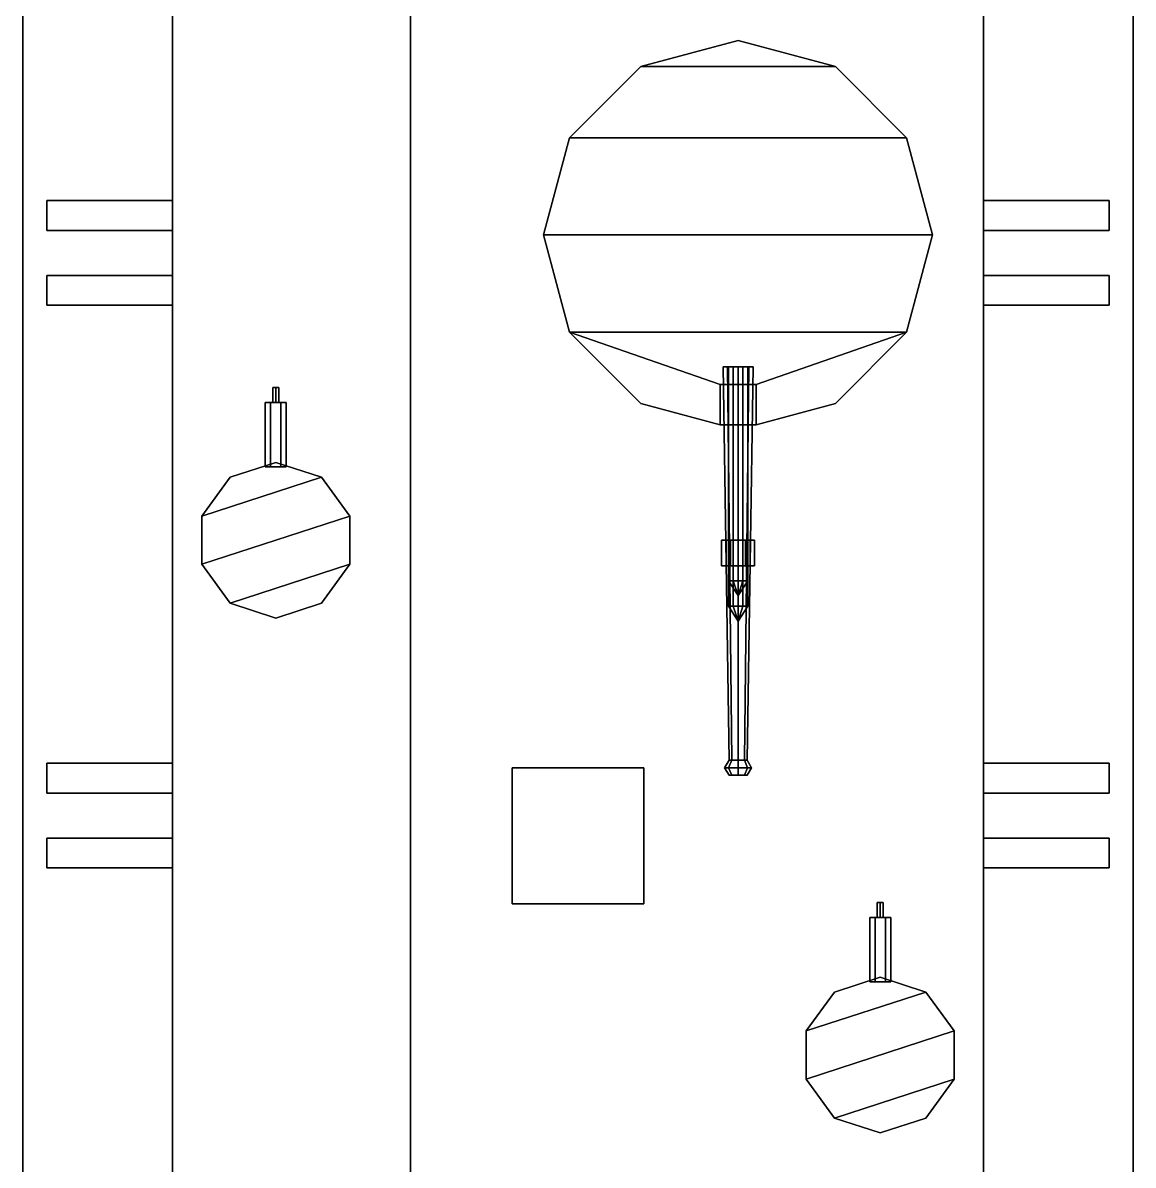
# Model space of a CAD drawing. Header units: millimetres. Extents: x -3.7 to 3.7, y -18 to 52.2.
# Drawn here: x -3.71 to 3.71, y -8.15 to -0.51 of the extents above; entities that cross this region are included whole.
import ezdxf

# ---------------------------------------------------------------- set-up
doc = ezdxf.new("R2010")
doc.units = ezdxf.units.MM
for name, color, linetype in [('gun', 1, 'Continuous'), ('sleeve', 5, 'Continuous'), ('turret', 2, 'Continuous')]:
    doc.layers.add(name, color=color, linetype=linetype)

msp = doc.modelspace()

# ---------------------------------------------------------------- linework, layer by layer
for points in [[(-2.71, -12.4, 0.1), (-2.71, 8.91, 0.1), (-3.71, 7.65, 0.1), (-3.71, -11.13, 0.1)], [(-3.71, -11.13, -0.5), (-3.71, 7.65, -0.5), (-2.71, 8.91, -0.5), (-2.71, -12.4, -0.5)], [(-2.71, -12.4, 1.46), (-2.71, 8.91, 1.46), (-2.71, 8.91, 0.1), (-2.71, -12.4, 0.1)], [(-2.71, 8.91, -0.87), (2.71, 8.91, -0.87), (2.71, -12.4, -0.87), (-2.71, -12.4, -0.87)], [(2.71, -17.61, 1.46), (2.71, 8.91, 1.46), (-2.71, 8.91, 1.46), (-2.71, -17.61, 1.46)], [(-2.71, -12.4, -0.5), (-2.71, 8.91, -0.5), (-2.71, 8.91, -0.87), (-2.71, -12.4, -0.87)], [(2.71, -12.4, 0.1), (2.71, 8.91, 0.1), (2.71, 8.91, 1.46), (2.71, -12.4, 1.46)], [(2.71, 8.91, 0.1), (2.71, -12.4, 0.1), (3.71, -11.13, 0.1), (3.71, 7.65, 0.1)], [(3.71, 7.65, -0.5), (3.71, -11.13, -0.5), (2.71, -12.4, -0.5), (2.71, 8.91, -0.5)], [(2.71, -12.4, -0.87), (2.71, 8.91, -0.87), (2.71, 8.91, -0.5), (2.71, -12.4, -0.5)], [(-3.71, 7.65, 0.1), (-3.71, 7.65, -0.5), (-3.71, -11.13, -0.5), (-3.71, -11.13, 0.1)], [(3.71, -11.13, 0.1), (3.71, -11.13, -0.5), (3.71, 7.65, -0.5), (3.71, 7.65, 0.1)], [(-1.12, -14.0653, 7.2638), (-1.12, 2.64, 9.82), (-1.12, 2.64, 9.87), (-1.12, -14.07, 7.31)], [(-1.12, -14.07, 7.31), (-1.12, 2.64, 9.87), (-1.12, 2.64, 9.82), (-1.12, -14.0653, 7.2638)], [(-1.12, -14.01, 6.76), (-1.12, 2.64, 9.56), (-1.12, 2.64, 9.52), (-1.12, -14.01, 6.72)], [(-1.12, -14.01, 6.72), (-1.12, 2.64, 9.52), (-1.12, 2.64, 9.56), (-1.12, -14.01, 6.76)], [(-1.12, -13.2327, 7.3912), (-1.12, 2.27, 2.26), (-1.12, 2.27, 2.23), (-1.12, -13.4112, 7.3639)], [(-1.12, -13.4112, 7.3639), (-1.12, 2.27, 2.23), (-1.12, 2.27, 2.26), (-1.12, -13.2327, 7.3912)], [(-1.12, -13.3027, 6.839), (-1.12, 2.27, 2.23), (-1.12, 1.2597, 2.5608), (-1.12, -13.1804, 6.8595)], [(-1.12, -13.1804, 6.8595), (-1.12, 1.2597, 2.5608), (-1.12, 2.27, 2.23), (-1.12, -13.3027, 6.839)], [(-2.71, -1.9, 0.75), (-2.71, -1.7, 0.75), (-3.55, -1.7, 0.1), (-3.55, -1.9, 0.1)], [(-3.55, -1.9, 0.1), (-3.55, -1.7, 0.1), (-2.71, -1.7, 0.75), (-2.71, -1.9, 0.75)], [(3.55, -1.9, 0.1), (3.55, -1.7, 0.1), (2.71, -1.7, 0.75), (2.71, -1.9, 0.75)], [(2.71, -1.9, 0.75), (2.71, -1.7, 0.75), (3.55, -1.7, 0.1), (3.55, -1.9, 0.1)], [(-2.71, -2.4, 0.75), (-2.71, -2.2, 0.75), (-3.55, -2.2, 0.1), (-3.55, -2.4, 0.1)], [(-3.55, -2.4, 0.1), (-3.55, -2.2, 0.1), (-2.71, -2.2, 0.75), (-2.71, -2.4, 0.75)], [(3.55, -2.4, 0.1), (3.55, -2.2, 0.1), (2.71, -2.2, 0.75), (2.71, -2.4, 0.75)], [(2.71, -2.4, 0.75), (2.71, -2.2, 0.75), (3.55, -2.2, 0.1), (3.55, -2.4, 0.1)], [(-3.55, -5.66, 0.1), (-3.55, -5.46, 0.1), (-2.71, -5.46, 0.75), (-2.71, -5.66, 0.75)], [(-2.71, -5.66, 0.75), (-2.71, -5.46, 0.75), (-3.55, -5.46, 0.1), (-3.55, -5.66, 0.1)], [(0.44, -6.4, 1.57), (0.44, -5.49, 1.57), (-0.44, -5.49, 1.57), (-0.44, -6.4, 1.57)], [(0.44, -5.49, 1.57), (0.44, -5.49, 1.46), (-0.44, -5.49, 1.46), (-0.44, -5.49, 1.57)], [(-0.44, -5.49, 1.57), (-0.44, -5.49, 1.46), (-0.44, -6.4, 1.46), (-0.44, -6.4, 1.57)], [(0.44, -6.4, 1.46), (0.44, -5.49, 1.46), (0.44, -5.49, 1.57), (0.44, -6.4, 1.57)], [(2.71, -5.66, 0.75), (2.71, -5.46, 0.75), (3.55, -5.46, 0.1), (3.55, -5.66, 0.1)], [(3.55, -5.66, 0.1), (3.55, -5.46, 0.1), (2.71, -5.46, 0.75), (2.71, -5.66, 0.75)], [(-3.55, -6.16, 0.1), (-3.55, -5.96, 0.1), (-2.71, -5.96, 0.75), (-2.71, -6.16, 0.75)], [(-2.71, -6.16, 0.75), (-2.71, -5.96, 0.75), (-3.55, -5.96, 0.1), (-3.55, -6.16, 0.1)], [(2.71, -6.16, 0.75), (2.71, -5.96, 0.75), (3.55, -5.96, 0.1), (3.55, -6.16, 0.1)], [(3.55, -6.16, 0.1), (3.55, -5.96, 0.1), (2.71, -5.96, 0.75), (2.71, -6.16, 0.75)], [(-0.44, -6.4, 1.57), (-0.44, -6.4, 1.46), (0.44, -6.4, 1.46), (0.44, -6.4, 1.57)]]:
    msp.add_3dface(points)
at = {"layer": 'gun'}
for points in [[(1.01, -5.44, 2.01), (1.0276, -5.44, 2.0524), (0.9993, -2.81, 2.0807), (0.97, -2.81, 2.01)], [(1.0276, -5.44, 1.9676), (1.01, -5.44, 2.01), (0.97, -2.81, 2.01), (0.9993, -2.81, 1.9393)], [(1.0276, -5.44, 2.0524), (1.07, -5.44, 2.07), (1.07, -2.81, 2.11), (0.9993, -2.81, 2.0807)], [(1.07, -5.44, 1.95), (1.0276, -5.44, 1.9676), (0.9993, -2.81, 1.9393), (1.07, -2.81, 1.91)], [(1.07, -5.44, 2.07), (1.1124, -5.44, 2.0524), (1.1407, -2.81, 2.0807), (1.07, -2.81, 2.11)], [(1.1124, -5.44, 1.9676), (1.07, -5.44, 1.95), (1.07, -2.81, 1.91), (1.1407, -2.81, 1.9393)], [(1.1124, -5.44, 2.0524), (1.13, -5.44, 2.01), (1.17, -2.81, 2.01), (1.1407, -2.81, 2.0807)], [(1.13, -5.44, 2.01), (1.1124, -5.44, 1.9676), (1.1407, -2.81, 1.9393), (1.17, -2.81, 2.01)], [(-2.02, -2.95, 1.65), (-2.04, -2.95, 1.63), (-2.04, -3.05, 1.63), (-2.02, -3.05, 1.65)], [(-2.04, -2.95, 1.63), (-2.02, -2.95, 1.61), (-2.02, -3.05, 1.61), (-2.04, -3.05, 1.63)], [(-2, -2.95, 1.63), (-2.02, -2.95, 1.61), (-2.04, -2.95, 1.63), (-2.02, -2.95, 1.65)], [(-2, -2.95, 1.63), (-2.02, -2.95, 1.65), (-2.02, -3.05, 1.65), (-2, -3.05, 1.63)], [(-2.02, -2.95, 1.61), (-2, -2.95, 1.63), (-2, -3.05, 1.63), (-2.02, -3.05, 1.61)], [(-2.055, -3.05, 1.7006), (-2.09, -3.05, 1.64), (-2.09, -3.48, 1.64), (-2.055, -3.48, 1.7006)], [(-2.09, -3.05, 1.64), (-2.055, -3.05, 1.5794), (-2.055, -3.48, 1.5794), (-2.09, -3.48, 1.64)], [(-1.95, -3.05, 1.64), (-2.09, -3.05, 1.64), (-2.055, -3.05, 1.7006), (-1.985, -3.05, 1.7006)], [(-1.985, -3.05, 1.5794), (-2.055, -3.05, 1.5794), (-2.09, -3.05, 1.64), (-1.95, -3.05, 1.64)], [(-1.985, -3.05, 1.7006), (-2.055, -3.05, 1.7006), (-2.055, -3.48, 1.7006), (-1.985, -3.48, 1.7006)], [(-2.055, -3.05, 1.5794), (-1.985, -3.05, 1.5794), (-1.985, -3.48, 1.5794), (-2.055, -3.48, 1.5794)], [(-1.95, -3.05, 1.64), (-1.985, -3.05, 1.7006), (-1.985, -3.48, 1.7006), (-1.95, -3.48, 1.64)], [(-1.985, -3.05, 1.5794), (-1.95, -3.05, 1.64), (-1.95, -3.48, 1.64), (-1.985, -3.48, 1.5794)], [(1.01, -5.44, 2.01), (1.0276, -5.44, 1.9676), (1.0064, -5.49, 1.9464), (0.98, -5.49, 2.01)], [(1.0276, -5.44, 2.0524), (1.01, -5.44, 2.01), (0.98, -5.49, 2.01), (1.0064, -5.49, 2.0736)], [(1.01, -5.54, 2.01), (1.0276, -5.54, 2.0524), (1.0064, -5.49, 2.0736), (0.98, -5.49, 2.01)], [(1.0276, -5.54, 1.9676), (1.01, -5.54, 2.01), (0.98, -5.49, 2.01), (1.0064, -5.49, 1.9464)], [(1.0276, -5.44, 1.9676), (1.07, -5.44, 1.95), (1.07, -5.49, 1.92), (1.0064, -5.49, 1.9464)], [(1.07, -5.44, 2.07), (1.0276, -5.44, 2.0524), (1.0064, -5.49, 2.0736), (1.07, -5.49, 2.1)], [(1.0276, -5.54, 2.0524), (1.07, -5.54, 2.07), (1.07, -5.49, 2.1), (1.0064, -5.49, 2.0736)], [(1.07, -5.54, 1.95), (1.0276, -5.54, 1.9676), (1.0064, -5.49, 1.9464), (1.07, -5.49, 1.92)], [(1.07, -5.44, 1.95), (1.1124, -5.44, 1.9676), (1.1336, -5.49, 1.9464), (1.07, -5.49, 1.92)], [(1.1124, -5.44, 2.0524), (1.07, -5.44, 2.07), (1.07, -5.49, 2.1), (1.1336, -5.49, 2.0736)], [(1.07, -5.54, 2.07), (1.1124, -5.54, 2.0524), (1.1336, -5.49, 2.0736), (1.07, -5.49, 2.1)], [(1.1124, -5.54, 1.9676), (1.07, -5.54, 1.95), (1.07, -5.49, 1.92), (1.1336, -5.49, 1.9464)], [(1.1124, -5.44, 1.9676), (1.13, -5.44, 2.01), (1.16, -5.49, 2.01), (1.1336, -5.49, 1.9464)], [(1.13, -5.44, 2.01), (1.1124, -5.44, 2.0524), (1.1336, -5.49, 2.0736), (1.16, -5.49, 2.01)], [(1.1124, -5.54, 2.0524), (1.13, -5.54, 2.01), (1.16, -5.49, 2.01), (1.1336, -5.49, 2.0736)], [(1.13, -5.54, 2.01), (1.1124, -5.54, 1.9676), (1.1336, -5.49, 1.9464), (1.16, -5.49, 2.01)], [(1.01, -5.54, 2.01), (1.1124, -5.54, 1.9676), (1.13, -5.54, 2.01), (1.0276, -5.54, 2.0524)], [(1.0276, -5.54, 1.9676), (1.07, -5.54, 1.95), (1.1124, -5.54, 1.9676), (1.01, -5.54, 2.01)], [(1.0276, -5.54, 2.0524), (1.13, -5.54, 2.01), (1.1124, -5.54, 2.0524), (1.07, -5.54, 2.07)], [(2.02, -6.39, 1.65), (2, -6.39, 1.63), (2, -6.49, 1.63), (2.02, -6.49, 1.65)], [(2, -6.39, 1.63), (2.02, -6.39, 1.61), (2.02, -6.49, 1.61), (2, -6.49, 1.63)], [(2.04, -6.39, 1.63), (2.02, -6.39, 1.61), (2, -6.39, 1.63), (2.02, -6.39, 1.65)], [(2.04, -6.39, 1.63), (2.02, -6.39, 1.65), (2.02, -6.49, 1.65), (2.04, -6.49, 1.63)], [(2.02, -6.39, 1.61), (2.04, -6.39, 1.63), (2.04, -6.49, 1.63), (2.02, -6.49, 1.61)], [(1.985, -6.49, 1.7006), (1.95, -6.49, 1.64), (1.95, -6.92, 1.64), (1.985, -6.92, 1.7006)], [(1.95, -6.49, 1.64), (1.985, -6.49, 1.5794), (1.985, -6.92, 1.5794), (1.95, -6.92, 1.64)], [(2.09, -6.49, 1.64), (1.95, -6.49, 1.64), (1.985, -6.49, 1.7006), (2.055, -6.49, 1.7006)], [(2.055, -6.49, 1.5794), (1.985, -6.49, 1.5794), (1.95, -6.49, 1.64), (2.09, -6.49, 1.64)], [(2.055, -6.49, 1.7006), (1.985, -6.49, 1.7006), (1.985, -6.92, 1.7006), (2.055, -6.92, 1.7006)], [(1.985, -6.49, 1.5794), (2.055, -6.49, 1.5794), (2.055, -6.92, 1.5794), (1.985, -6.92, 1.5794)], [(2.09, -6.49, 1.64), (2.055, -6.49, 1.7006), (2.055, -6.92, 1.7006), (2.09, -6.92, 1.64)], [(2.055, -6.49, 1.5794), (2.09, -6.49, 1.64), (2.09, -6.92, 1.64), (2.055, -6.92, 1.5794)]]:
    msp.add_3dface(points, dxfattribs=at)
at = {"layer": 'sleeve'}
for points in [[(1.005, -4.41, 1.84), (1.0375, -4.41, 1.8963), (1.0375, -2.81, 1.8963), (1.005, -2.81, 1.84)], [(1.0375, -4.41, 1.7837), (1.005, -4.41, 1.84), (1.005, -2.81, 1.84), (1.0375, -2.81, 1.7837)], [(1.005, -4.24, 2.18), (1.0375, -4.24, 2.2363), (1.0375, -2.81, 2.2363), (1.005, -2.81, 2.18)], [(1.0375, -4.24, 2.1237), (1.005, -4.24, 2.18), (1.005, -2.81, 2.18), (1.0375, -2.81, 2.1237)], [(1.0375, -4.41, 1.8963), (1.1025, -4.41, 1.8963), (1.1025, -2.81, 1.8963), (1.0375, -2.81, 1.8963)], [(1.1025, -4.41, 1.7837), (1.0375, -4.41, 1.7837), (1.0375, -2.81, 1.7837), (1.1025, -2.81, 1.7837)], [(1.0375, -4.24, 2.2363), (1.1025, -4.24, 2.2363), (1.1025, -2.81, 2.2363), (1.0375, -2.81, 2.2363)], [(1.1025, -4.24, 2.1237), (1.0375, -4.24, 2.1237), (1.0375, -2.81, 2.1237), (1.1025, -2.81, 2.1237)], [(1.1025, -4.41, 1.8963), (1.135, -4.41, 1.84), (1.135, -2.81, 1.84), (1.1025, -2.81, 1.8963)], [(1.135, -4.41, 1.84), (1.1025, -4.41, 1.7837), (1.1025, -2.81, 1.7837), (1.135, -2.81, 1.84)], [(1.1025, -4.24, 2.2363), (1.135, -4.24, 2.18), (1.135, -2.81, 2.18), (1.1025, -2.81, 2.2363)], [(1.135, -4.24, 2.18), (1.1025, -4.24, 2.1237), (1.1025, -2.81, 2.1237), (1.135, -2.81, 2.18)], [(0.99, -3.97, 2.18), (0.96, -3.97, 2.01), (0.96, -4.14, 2.01), (0.99, -4.14, 2.18)], [(1.15, -3.97, 2.18), (1.18, -3.97, 2.01), (0.96, -3.97, 2.01), (0.99, -3.97, 2.18)], [(0.99, -3.97, 1.84), (0.96, -3.97, 2.01), (1.18, -3.97, 2.01), (1.15, -3.97, 1.84)], [(0.96, -4.14, 2.01), (0.96, -3.97, 2.01), (0.99, -3.97, 1.84), (0.99, -4.14, 1.84)], [(1.02, -3.97, 2.27), (0.99, -3.97, 2.18), (0.99, -4.14, 2.18), (1.02, -4.14, 2.27)], [(1.12, -3.97, 2.27), (1.15, -3.97, 2.18), (0.99, -3.97, 2.18), (1.02, -3.97, 2.27)], [(0.99, -4.14, 1.84), (0.99, -3.97, 1.84), (1.02, -3.97, 1.75), (1.02, -4.14, 1.75)], [(1.02, -3.97, 1.75), (0.99, -3.97, 1.84), (1.15, -3.97, 1.84), (1.12, -3.97, 1.75)], [(1.12, -4.14, 2.27), (1.12, -3.97, 2.27), (1.02, -3.97, 2.27), (1.02, -4.14, 2.27)], [(1.02, -4.14, 1.75), (1.02, -3.97, 1.75), (1.12, -3.97, 1.75), (1.12, -4.14, 1.75)], [(1.15, -4.14, 2.18), (1.15, -3.97, 2.18), (1.12, -3.97, 2.27), (1.12, -4.14, 2.27)], [(1.12, -3.97, 1.75), (1.15, -3.97, 1.84), (1.15, -4.14, 1.84), (1.12, -4.14, 1.75)], [(1.18, -4.14, 2.01), (1.18, -3.97, 2.01), (1.15, -3.97, 2.18), (1.15, -4.14, 2.18)], [(1.15, -3.97, 1.84), (1.18, -3.97, 2.01), (1.18, -4.14, 2.01), (1.15, -4.14, 1.84)], [(0.99, -4.14, 2.18), (0.96, -4.14, 2.01), (1.18, -4.14, 2.01), (1.15, -4.14, 2.18)], [(1.15, -4.14, 1.84), (1.18, -4.14, 2.01), (0.96, -4.14, 2.01), (0.99, -4.14, 1.84)], [(1.02, -4.14, 2.27), (0.99, -4.14, 2.18), (1.15, -4.14, 2.18), (1.12, -4.14, 2.27)], [(1.12, -4.14, 1.75), (1.15, -4.14, 1.84), (0.99, -4.14, 1.84), (1.02, -4.14, 1.75)], [(1.005, -4.24, 2.18), (1.0375, -4.24, 2.1237), (1.07, -4.34, 2.18)], [(1.0375, -4.24, 2.2363), (1.005, -4.24, 2.18), (1.07, -4.34, 2.18)], [(1.0375, -4.24, 2.1237), (1.1025, -4.24, 2.1237), (1.07, -4.34, 2.18)], [(1.1025, -4.24, 2.2363), (1.0375, -4.24, 2.2363), (1.07, -4.34, 2.18)], [(1.1025, -4.24, 2.1237), (1.135, -4.24, 2.18), (1.07, -4.34, 2.18)], [(1.135, -4.24, 2.18), (1.1025, -4.24, 2.2363), (1.07, -4.34, 2.18)], [(1.005, -4.41, 1.84), (1.0375, -4.41, 1.7837), (1.07, -4.51, 1.84)], [(1.0375, -4.41, 1.8963), (1.005, -4.41, 1.84), (1.07, -4.51, 1.84)], [(1.0375, -4.41, 1.7837), (1.1025, -4.41, 1.7837), (1.07, -4.51, 1.84)], [(1.1025, -4.41, 1.8963), (1.0375, -4.41, 1.8963), (1.07, -4.51, 1.84)], [(1.1025, -4.41, 1.7837), (1.135, -4.41, 1.84), (1.07, -4.51, 1.84)], [(1.135, -4.41, 1.84), (1.1025, -4.41, 1.8963), (1.07, -4.51, 1.84)]]:
    msp.add_3dface(points, dxfattribs=at)
at = {"layer": 'turret'}
for points in [[(1.07, -0.63, 1.46), (0.42, -0.8042, 1.46), (0.42, -0.8042, 2.46), (1.07, -0.63, 2.46)], [(1.72, -0.8042, 2.46), (1.07, -0.63, 2.46), (1.07, -0.63, 2.46), (0.42, -0.8042, 2.46)], [(1.72, -0.8042, 1.46), (1.07, -0.63, 1.46), (1.07, -0.63, 2.46), (1.72, -0.8042, 2.46)], [(0.42, -0.8042, 1.46), (-0.0558, -1.28, 1.46), (-0.0558, -1.28, 2.46), (0.42, -0.8042, 2.46)], [(2.1958, -1.28, 2.46), (1.72, -0.8042, 2.46), (0.42, -0.8042, 2.46), (-0.0558, -1.28, 2.46)], [(2.1958, -1.28, 1.46), (1.72, -0.8042, 1.46), (1.72, -0.8042, 2.46), (2.1958, -1.28, 2.46)], [(-0.0558, -1.28, 1.46), (-0.23, -1.93, 1.46), (-0.23, -1.93, 2.46), (-0.0558, -1.28, 2.46)], [(2.37, -1.93, 2.46), (2.1958, -1.28, 2.46), (-0.0558, -1.28, 2.46), (-0.23, -1.93, 2.46)], [(2.37, -1.93, 1.46), (2.1958, -1.28, 1.46), (2.1958, -1.28, 2.46), (2.37, -1.93, 2.46)], [(-0.23, -1.93, 1.46), (-0.0558, -2.58, 1.46), (-0.0558, -2.58, 2.46), (-0.23, -1.93, 2.46)], [(2.1958, -2.58, 2.46), (2.37, -1.93, 2.46), (-0.23, -1.93, 2.46), (-0.0558, -2.58, 2.46)], [(2.1958, -2.58, 1.46), (2.37, -1.93, 1.46), (2.37, -1.93, 2.46), (2.1958, -2.58, 2.46)], [(-0.0558, -2.58, 1.46), (0.42, -3.0558, 1.46), (0.42, -3.0558, 2.46), (-0.0558, -2.58, 2.46)], [(0.95, -2.93, 2.46), (1.19, -2.93, 2.46), (2.1958, -2.58, 2.46), (-0.0558, -2.58, 2.46)], [(0.42, -3.0558, 2.46), (0.95, -3.1978, 2.46), (0.95, -2.93, 2.46), (-0.0558, -2.58, 2.46)], [(1.19, -3.1978, 2.46), (1.72, -3.0558, 2.46), (2.1958, -2.58, 2.46), (1.19, -2.93, 2.46)], [(1.72, -3.0558, 1.46), (2.1958, -2.58, 1.46), (2.1958, -2.58, 2.46), (1.72, -3.0558, 2.46)], [(0.95, -2.93, 2.46), (0.95, -3.1978, 2.46), (0.95, -3.1978, 1.66), (0.95, -2.93, 1.66)], [(0.95, -3.1978, 1.66), (1.19, -3.1978, 1.66), (1.19, -2.93, 1.66), (0.95, -2.93, 1.66)], [(0.95, -2.93, 1.66), (1.19, -2.93, 1.66), (1.19, -2.93, 2.46), (0.95, -2.93, 2.46)], [(1.19, -2.93, 1.66), (1.19, -3.1978, 1.66), (1.19, -3.1978, 2.46), (1.19, -2.93, 2.46)], [(0.42, -3.0558, 1.46), (0.95, -3.1978, 1.46), (0.95, -3.1978, 2.46), (0.42, -3.0558, 2.46)], [(1.19, -3.1978, 1.46), (1.72, -3.0558, 1.46), (1.72, -3.0558, 2.46), (1.19, -3.1978, 2.46)], [(0.95, -3.1978, 1.46), (1.19, -3.1978, 1.46), (1.19, -3.1978, 1.66), (0.95, -3.1978, 1.66)], [(-2.5145, -3.8093, 1.93), (-1.7144, -3.5493, 1.93), (-2.02, -3.45, 1.93), (-2.3256, -3.5493, 1.93)], [(-2.3256, -3.5493, 1.93), (-2.02, -3.45, 1.93), (-2.02, -3.45, 1.46), (-2.3256, -3.5493, 1.46)], [(-2.02, -3.45, 1.93), (-1.7144, -3.5493, 1.93), (-1.7144, -3.5493, 1.46), (-2.02, -3.45, 1.46)], [(-2.5145, -3.8093, 1.93), (-2.3256, -3.5493, 1.93), (-2.3256, -3.5493, 1.46), (-2.5145, -3.8093, 1.46)], [(-2.5145, -4.1307, 1.93), (-1.5255, -3.8093, 1.93), (-1.7144, -3.5493, 1.93), (-2.5145, -3.8093, 1.93)], [(-1.7144, -3.5493, 1.93), (-1.5255, -3.8093, 1.93), (-1.5255, -3.8093, 1.46), (-1.7144, -3.5493, 1.46)], [(-2.5145, -4.1307, 1.93), (-2.5145, -3.8093, 1.93), (-2.5145, -3.8093, 1.46), (-2.5145, -4.1307, 1.46)], [(-2.3256, -4.3907, 1.93), (-1.5255, -4.1307, 1.93), (-1.5255, -3.8093, 1.93), (-2.5145, -4.1307, 1.93)], [(-1.5255, -3.8093, 1.93), (-1.5255, -4.1307, 1.93), (-1.5255, -4.1307, 1.46), (-1.5255, -3.8093, 1.46)], [(-2.3256, -4.3907, 1.93), (-2.5145, -4.1307, 1.93), (-2.5145, -4.1307, 1.46), (-2.3256, -4.3907, 1.46)], [(-2.02, -4.49, 1.93), (-1.7144, -4.3907, 1.93), (-1.5255, -4.1307, 1.93), (-2.3256, -4.3907, 1.93)], [(-1.5255, -4.1307, 1.93), (-1.7144, -4.3907, 1.93), (-1.7144, -4.3907, 1.46), (-1.5255, -4.1307, 1.46)], [(-2.02, -4.49, 1.93), (-2.3256, -4.3907, 1.93), (-2.3256, -4.3907, 1.46), (-2.02, -4.49, 1.46)], [(-1.7144, -4.3907, 1.93), (-2.02, -4.49, 1.93), (-2.02, -4.49, 1.46), (-1.7144, -4.3907, 1.46)], [(1.5255, -7.2493, 1.93), (2.3256, -6.9893, 1.93), (2.02, -6.89, 1.93), (1.7144, -6.9893, 1.93)], [(1.7144, -6.9893, 1.93), (2.02, -6.89, 1.93), (2.02, -6.89, 1.46), (1.7144, -6.9893, 1.46)], [(2.02, -6.89, 1.93), (2.3256, -6.9893, 1.93), (2.3256, -6.9893, 1.46), (2.02, -6.89, 1.46)], [(1.5255, -7.2493, 1.93), (1.7144, -6.9893, 1.93), (1.7144, -6.9893, 1.46), (1.5255, -7.2493, 1.46)], [(1.5255, -7.5707, 1.93), (2.5145, -7.2493, 1.93), (2.3256, -6.9893, 1.93), (1.5255, -7.2493, 1.93)], [(2.3256, -6.9893, 1.93), (2.5145, -7.2493, 1.93), (2.5145, -7.2493, 1.46), (2.3256, -6.9893, 1.46)], [(1.5255, -7.5707, 1.93), (1.5255, -7.2493, 1.93), (1.5255, -7.2493, 1.46), (1.5255, -7.5707, 1.46)], [(1.7144, -7.8307, 1.93), (2.5145, -7.5707, 1.93), (2.5145, -7.2493, 1.93), (1.5255, -7.5707, 1.93)], [(2.5145, -7.2493, 1.93), (2.5145, -7.5707, 1.93), (2.5145, -7.5707, 1.46), (2.5145, -7.2493, 1.46)], [(1.7144, -7.8307, 1.93), (1.5255, -7.5707, 1.93), (1.5255, -7.5707, 1.46), (1.7144, -7.8307, 1.46)], [(2.02, -7.93, 1.93), (2.3256, -7.8307, 1.93), (2.5145, -7.5707, 1.93), (1.7144, -7.8307, 1.93)], [(2.5145, -7.5707, 1.93), (2.3256, -7.8307, 1.93), (2.3256, -7.8307, 1.46), (2.5145, -7.5707, 1.46)], [(2.02, -7.93, 1.93), (1.7144, -7.8307, 1.93), (1.7144, -7.8307, 1.46), (2.02, -7.93, 1.46)], [(2.3256, -7.8307, 1.93), (2.02, -7.93, 1.93), (2.02, -7.93, 1.46), (2.3256, -7.8307, 1.46)]]:
    msp.add_3dface(points, dxfattribs=at)

doc.saveas('drawing.dxf')
